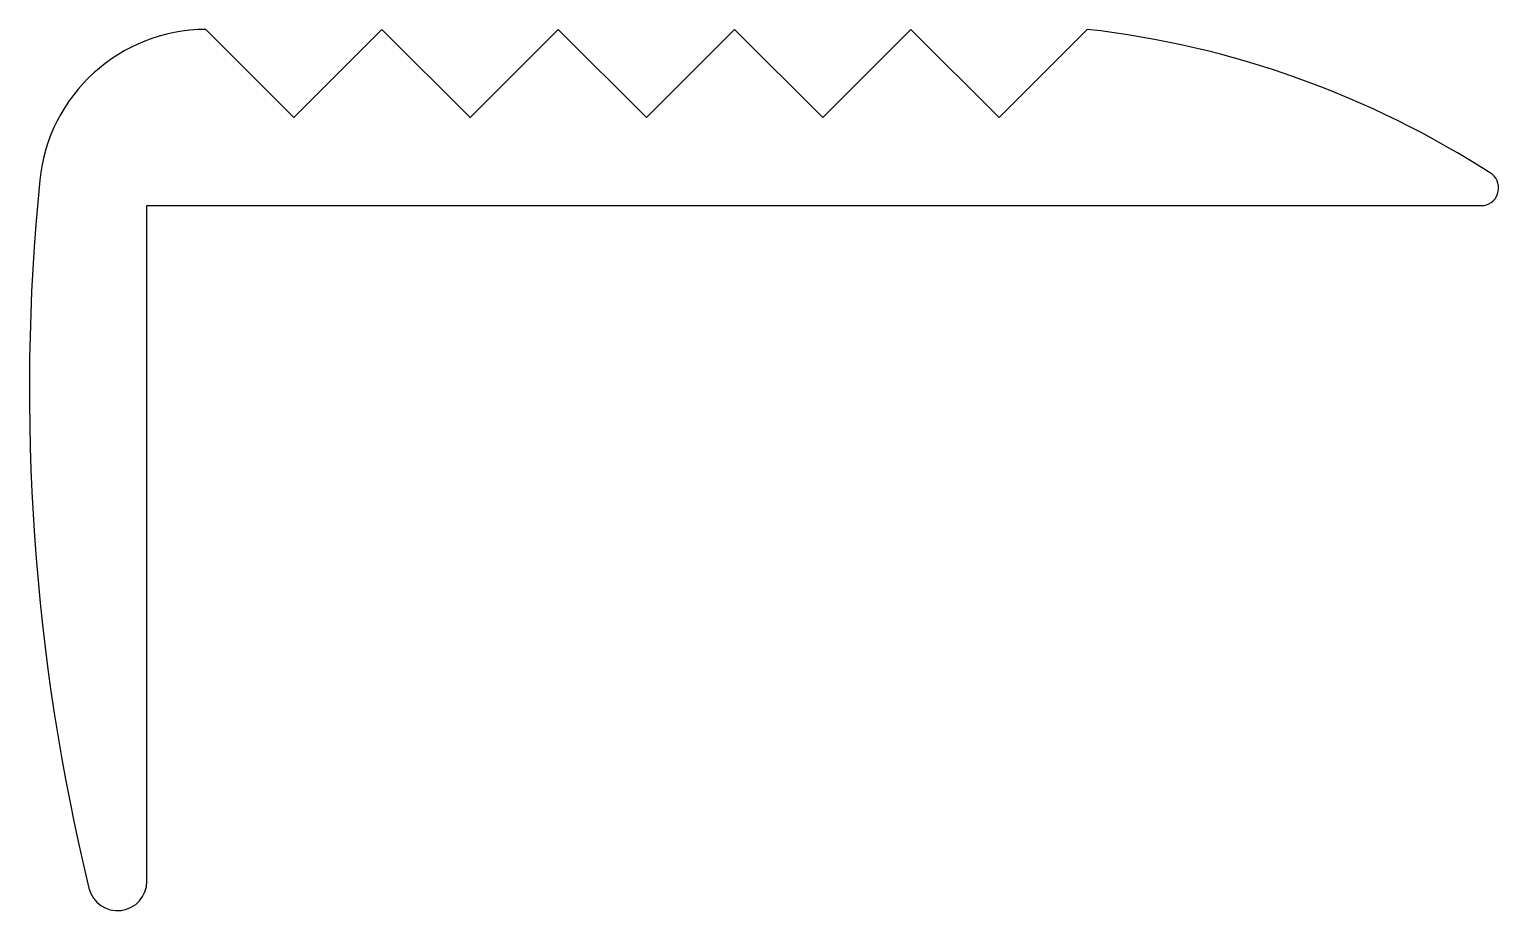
# Model space of a CAD drawing. Extents: x 3094.6 to 3119.6, y 920.1 to 935.1.
import ezdxf

# ---------------------------------------------------------------- set-up
doc = ezdxf.new("R2010")
doc.units = 0
doc.layers.get('0').update_dxf_attribs({"linetype": 'CONTINUOUS'})

msp = doc.modelspace()

# ---------------------------------------------------------------- linework, layer by layer
for p, q in [((3099.146, 933.59), (3097.646, 935.09)), ((3100.646, 935.09), (3099.146, 933.59)), ((3102.146, 933.59), (3100.646, 935.09)), ((3103.646, 935.09), (3102.146, 933.59)), ((3105.146, 933.59), (3103.646, 935.09)), ((3106.646, 935.09), (3105.146, 933.59)), ((3108.146, 933.59), (3106.646, 935.09)), ((3109.646, 935.09), (3108.146, 933.59)), ((3111.146, 933.59), (3109.646, 935.09)), ((3112.646, 935.09), (3111.146, 933.59)), ((3096.646, 920.59), (3096.646, 932.09)), ((3096.646, 932.09), (3119.346, 932.09))]:
    msp.add_line(p, q)
for centre, radius, start, end in [((3097.659, 932.24), 2.85, 90.2609, 174.3157), ((3110.84, 919.193), 16, 57.0841, 83.5169), ((3130.646, 928.957), 36, 174.3157, 193.6316), ((3119.346, 932.39), 0.3, 270, 51.2057), ((3096.146, 920.59), 0.5, 193.6316, 0)]:
    msp.add_arc(centre, radius, start, end)

doc.saveas('drawing.dxf')
